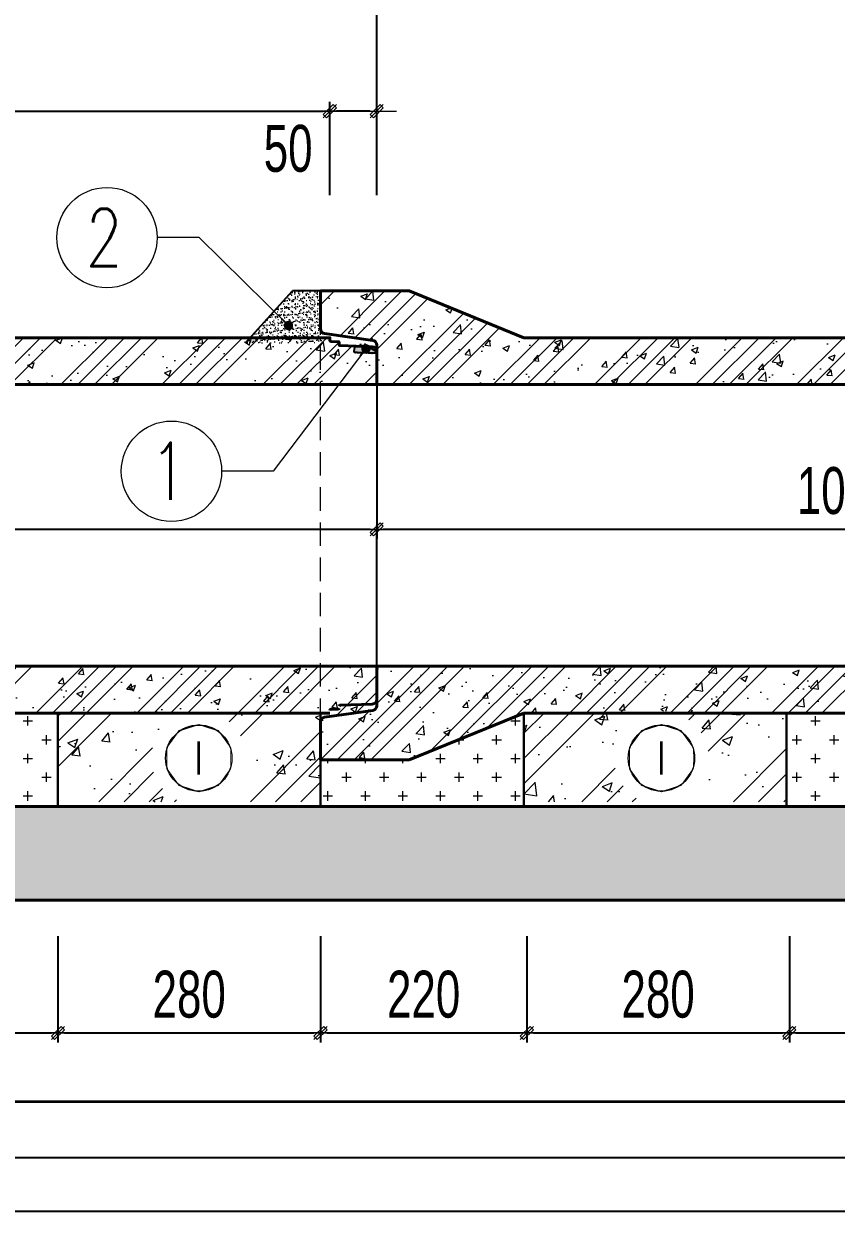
# Model space of a CAD drawing. Header units: inches. Extents: x 144032 to 217447, y 5454 to 57833.
# Drawn here: x 170907 to 171774, y 11905 to 13171 of the extents above; entities that cross this region are included whole.
import ezdxf
from ezdxf.enums import TextEntityAlignment as Align

# ---------------------------------------------------------------- set-up
doc = ezdxf.new("R2010")
doc.units = ezdxf.units.IN
doc.header["$MEASUREMENT"] = 0
doc.linetypes.add('HIDDEN', pattern=[0.375, 0.25, -0.125])
doc.linetypes.add('HIDDENX2', pattern=[0.75, 0.5, -0.25])
for name, color, linetype, lineweight in [('CAT1', 2, 'Continuous', 40), ('dim', 33, 'Continuous', 15), ('JOINT TAM GIAC', 151, 'Continuous', 25), ('KHUAT', 61, 'HIDDENX2', 25), ('LC Dim', 8, 'Continuous', 18), ('LC Hatch', 252, 'Continuous', 9), ('LC ISO', 153, 'Continuous', 13), ('LC MANH DUT', 35, 'HIDDEN', 5), ('LC Net manh', 9, 'Continuous', 5), ('LC Net thay', 7, 'Continuous', 25), ('LC Text1', 3, 'Continuous', 20), ('LC Text2', 7, 'Continuous', 25), ('THEP', 1, 'Continuous', 35), ('THEP VONG NGOAI', 21, 'Continuous', 30)]:
    doc.layers.add(name, color=color, linetype=linetype, lineweight=lineweight)
doc.layers.add('ENTTNTHIETKE1', color=2, linetype='Continuous')
doc.layers.add('KHUNGTEN', color=5, linetype='Continuous')
doc.styles.add('General text 2', font='arial.ttf')
doc.styles.add('HOATBIF', font='hoatbif.shx', dxfattribs={"width": 0.7})
doc.styles.add('LC 3', font='vnsimli.shx', dxfattribs={"width": 0.75})
doc.styles.add('TXTDIM', font='', dxfattribs={"width": 0.7})
doc.styles.get('TXTDIM').set_extended_font_data('.VnArial')
doc.dimstyles.new('1-100(1-25)', dxfattribs={"dimscale": 25, "dimtxt": 2.5, "dimasz": 0.35, "dimexe": 0.5, "dimexo": 0, "dimgap": 0.8, "dimtad": 1, "dimdec": 0, "dimzin": 0, "dimdsep": 46, "dimtxsty": 'HOATBIF', "dimblk1": 'DOT', "dimblk2": 'DOT', "dimsah": 1, "dimcen": -1, "dimdle": 1, "dimclrd": 256, "dimclre": 256, "dimclrt": 4, "dimadec": 3, "dimazin": 2, "dimtfac": 0.333333, "dimtdec": 0, "dimtix": 1, "dimtmove": 2, "dimatfit": 3, "dimldrblk": 'DOT', "dimfxl": 1, "dimtvp": 0.833333, "dimtolj": 1, "dimtzin": 0, "dimarcsym": 0})
doc.dimstyles.new('DIM 20', dxfattribs={"dimscale": 20, "dimtxt": 2, "dimasz": 0.3, "dimexe": 0.5, "dimexo": 0, "dimgap": 0.5, "dimtad": 1, "dimdec": 0, "dimzin": 12, "dimdsep": 46, "dimtxsty": 'TXTDIM', "dimblk": 'SLASH', "dimcen": 1.5, "dimclrd": 144, "dimclre": 144, "dimclrt": 1, "dimadec": 0, "dimazin": 0, "dimtfac": 1, "dimtdec": 0, "dimtix": 1, "dimtmove": 0, "dimatfit": 3, "dimldrblk": 'DOT', "dimfxl": 2, "dimtolj": 1, "dimtzin": 0, "dimlwd": 9, "dimlwe": 9, "dimarcsym": 1})

# ---------------------------------------------------------------- blocks, each defined once
blk = doc.blocks.new('DOT')
at = {"layer": 'LC Dim'}
blk.add_line((-3, 0), (3, 0), dxfattribs=at)
at = {"layer": 'LC Dim', "color": 4}
blk.add_line((-1, -1), (1, 1), dxfattribs=at)
blk.add_lwpolyline([(0.5, 1), (-1, -0.5), (-0.5, -1), (1, 0.5)], close=True, dxfattribs=at)
blk = doc.blocks.new('*D720')
at = {"layer": 'Defpoints', "color": 0, "ltscale": 2, "transparency": 16777216}
for p in [(170283.8, 12762.5), (171283.8, 12762.5), (170283.8, 12632.2)]:
    blk.add_point(p, dxfattribs=at)
at = {"layer": 'LC Dim', "lineweight": -2, "ltscale": 2, "transparency": 16777216}
for p, q in [((170283.8, 12762.5), (170283.8, 12622.2)), ((171283.8, 12762.5), (171283.8, 12622.2)), ((171276.8, 12632.2), (170290.8, 12632.2))]:
    blk.add_line(p, q, dxfattribs=at)
at = {"layer": 'LC Dim', "lineweight": -2, "ltscale": 2, "transparency": 16777216, "xscale": 7, "yscale": 7, "zscale": 7, "rotation": 180}
blk.add_blockref('DOT', (170283.8, 12632.2), dxfattribs=at)
at = {"layer": 'LC Dim', "lineweight": -2, "ltscale": 2, "transparency": 16777216, "xscale": 7, "yscale": 7, "zscale": 7}
blk.add_blockref('DOT', (171283.8, 12632.2), dxfattribs=at)
at = {"layer": 'LC Dim', "color": 4, "ltscale": 2, "transparency": 16777216, "insert": (170783.8, 12673.2), "char_height": 50, "attachment_point": 5, "style": 'HOATBIF'}
blk.add_mtext('\\A1;1000', dxfattribs=at)
blk = doc.blocks.new('_Dot')
at = {"color": 0, "linetype": 'ByBlock', "lineweight": -2}
blk.add_line((-0.5, 0), (-1, 0), dxfattribs=at)
at = {"color": 0, "linetype": 'ByBlock', "const_width": 0.5}
blk.add_lwpolyline([(-0.25, 0, 1), (0.25, 0, 1)], format="xyb", close=True, dxfattribs=at)
blk = doc.blocks.new('*D726')
at = {"layer": 'Defpoints', "color": 0, "ltscale": 2, "transparency": 16777216}
for p in [(171283.8, 12762.5), (172283.8, 12762.5), (171283.8, 12632.2)]:
    blk.add_point(p, dxfattribs=at)
at = {"layer": 'LC Dim', "lineweight": -2, "ltscale": 2, "transparency": 16777216}
for p, q in [((171283.8, 12762.5), (171283.8, 12622.2)), ((172283.8, 12762.5), (172283.8, 12622.2)), ((172276.8, 12632.2), (171290.8, 12632.2))]:
    blk.add_line(p, q, dxfattribs=at)
at = {"layer": 'LC Dim', "lineweight": -2, "ltscale": 2, "transparency": 16777216, "xscale": 7, "yscale": 7, "zscale": 7, "rotation": 180}
blk.add_blockref('DOT', (171283.8, 12632.2), dxfattribs=at)
at = {"layer": 'LC Dim', "lineweight": -2, "ltscale": 2, "transparency": 16777216, "xscale": 7, "yscale": 7, "zscale": 7}
blk.add_blockref('DOT', (172283.8, 12632.2), dxfattribs=at)
at = {"layer": 'LC Dim', "color": 4, "ltscale": 2, "transparency": 16777216, "insert": (171783.8, 12673.2), "char_height": 50, "attachment_point": 5, "style": 'HOATBIF'}
blk.add_mtext('\\A1;1000', dxfattribs=at)
blk = doc.blocks.new('*U26')
at = {"layer": 'Defpoints'}
blk.add_lwpolyline([(0, 2.97), (-1.75, 2.41), (-2.83, 0.92), (-2.83, -0.92), (-1.75, -2.41), (0, -2.98), (1.75, -2.41), (2.83, -0.92), (2.83, 0.92), (1.75, 2.41)], close=True, dxfattribs=at)
at = {"layer": 'LC Text1', "style": 'General text 2', "width": 0.6, "flags": 8}
blk.add_attdef('SYMBOL', text='', height=3, dxfattribs=at).set_placement((0, 0), align=Align.MIDDLE_CENTER)
blk.add_wipeout([(0, 2.97), (-1.75, 2.41), (-2.83, 0.92), (-2.83, -0.92), (-1.75, -2.41), (0, -2.98), (1.75, -2.41), (2.83, -0.92), (2.83, 0.92), (1.75, 2.41)]).dxf.layer = 'LC Net manh'
at = {"layer": 'LC ISO'}
blk.add_circle((0, 0), 2.98, dxfattribs=at)
blk = doc.blocks.new('*D773')
at = {"layer": 'Defpoints', "color": 0, "ltscale": 2, "transparency": 16777216}
for p in [(171233.8, 13077.9), (170440.8, 12988.3), (171233.8, 12988.3)]:
    blk.add_point(p, dxfattribs=at)
at = {"layer": 'LC Dim', "lineweight": -2, "ltscale": 2, "transparency": 16777216}
for p, q in [((170440.8, 12988.3), (170440.8, 13087.9)), ((171233.8, 12988.3), (171233.8, 13087.9)), ((170447.8, 13077.9), (171226.8, 13077.9))]:
    blk.add_line(p, q, dxfattribs=at)
at = {"layer": 'LC Dim', "lineweight": -2, "ltscale": 2, "transparency": 16777216, "xscale": 7, "yscale": 7, "zscale": 7, "rotation": 180}
blk.add_blockref('DOT', (170440.8, 13077.9), dxfattribs=at)
at = {"layer": 'LC Dim', "lineweight": -2, "ltscale": 2, "transparency": 16777216, "xscale": 7, "yscale": 7, "zscale": 7}
blk.add_blockref('DOT', (171233.8, 13077.9), dxfattribs=at)
at = {"layer": 'LC Dim', "color": 4, "ltscale": 2, "transparency": 16777216, "insert": (170837.3, 13118.9), "char_height": 50, "attachment_point": 5, "style": 'HOATBIF'}
blk.add_mtext('\\A1;793', dxfattribs=at)
blk = doc.blocks.new('*D774')
at = {"layer": 'Defpoints', "color": 0, "ltscale": 2, "transparency": 16777216}
for p in [(171283.8, 13235.3), (170223.8, 12988.3), (171283.8, 12988.3)]:
    blk.add_point(p, dxfattribs=at)
at = {"layer": 'LC Dim', "lineweight": -2, "ltscale": 2, "transparency": 16777216}
for p, q in [((170223.8, 12988.3), (170223.8, 13245.3)), ((171283.8, 12988.3), (171283.8, 13245.3)), ((170230.8, 13235.3), (171276.8, 13235.3))]:
    blk.add_line(p, q, dxfattribs=at)
at = {"layer": 'LC Dim', "lineweight": -2, "ltscale": 2, "transparency": 16777216, "xscale": 7, "yscale": 7, "zscale": 7, "rotation": 180}
blk.add_blockref('DOT', (170223.8, 13235.3), dxfattribs=at)
at = {"layer": 'LC Dim', "lineweight": -2, "ltscale": 2, "transparency": 16777216, "xscale": 7, "yscale": 7, "zscale": 7}
blk.add_blockref('DOT', (171283.8, 13235.3), dxfattribs=at)
at = {"layer": 'LC Dim', "color": 4, "ltscale": 2, "transparency": 16777216, "insert": (170753.8, 13276.3), "char_height": 50, "attachment_point": 5, "style": 'HOATBIF'}
blk.add_mtext('\\A1;1060', dxfattribs=at)
blk = doc.blocks.new('*D777')
at = {"layer": 'Defpoints', "color": 0, "ltscale": 2, "transparency": 16777216}
for p in [(171233.8, 13077.9), (171233.8, 12988.3), (171283.8, 12988.3)]:
    blk.add_point(p, dxfattribs=at)
at = {"layer": 'LC Dim', "lineweight": -2, "ltscale": 2, "transparency": 16777216}
for p, q in [((171233.8, 12988.3), (171233.8, 13087.9)), ((171283.8, 12988.3), (171283.8, 13087.9)), ((171276.8, 13077.9), (171240.8, 13077.9))]:
    blk.add_line(p, q, dxfattribs=at)
at = {"layer": 'LC Dim', "lineweight": -2, "ltscale": 2, "transparency": 16777216, "xscale": 7, "yscale": 7, "zscale": 7, "rotation": 180}
blk.add_blockref('DOT', (171233.8, 13077.9), dxfattribs=at)
at = {"layer": 'LC Dim', "lineweight": -2, "ltscale": 2, "transparency": 16777216, "xscale": 7, "yscale": 7, "zscale": 7}
blk.add_blockref('DOT', (171283.8, 13077.9), dxfattribs=at)
at = {"layer": 'LC Dim', "color": 4, "ltscale": 2, "transparency": 16777216, "insert": (171189.3, 13037.9), "char_height": 50, "attachment_point": 5, "style": 'HOATBIF'}
blk.add_mtext('\\A1;50', dxfattribs=at)
blk = doc.blocks.new('*D780')
at = {"layer": 'Defpoints', "color": 0, "ltscale": 2, "transparency": 16777216}
for p in [(170723.8, 12198.5), (170943.8, 12198.5), (170943.8, 12095.5)]:
    blk.add_point(p, dxfattribs=at)
at = {"layer": 'LC Dim', "lineweight": -2, "ltscale": 2, "transparency": 16777216}
for p, q in [((170723.8, 12198.5), (170723.8, 12085.5)), ((170943.8, 12198.5), (170943.8, 12085.5)), ((170730.8, 12095.5), (170936.8, 12095.5))]:
    blk.add_line(p, q, dxfattribs=at)
at = {"layer": 'LC Dim', "lineweight": -2, "ltscale": 2, "transparency": 16777216, "xscale": 7, "yscale": 7, "zscale": 7, "rotation": 180}
blk.add_blockref('DOT', (170723.8, 12095.5), dxfattribs=at)
at = {"layer": 'LC Dim', "lineweight": -2, "ltscale": 2, "transparency": 16777216, "xscale": 7, "yscale": 7, "zscale": 7}
blk.add_blockref('DOT', (170943.8, 12095.5), dxfattribs=at)
at = {"layer": 'LC Dim', "color": 4, "ltscale": 2, "transparency": 16777216, "insert": (170833.8, 12136.5), "char_height": 50, "attachment_point": 5, "style": 'HOATBIF'}
blk.add_mtext('\\A1;220', dxfattribs=at)
blk = doc.blocks.new('*D781')
at = {"layer": 'Defpoints', "color": 0, "ltscale": 2, "transparency": 16777216}
for p in [(170943.8, 12198.5), (171223.8, 12198.5), (171223.8, 12095.5)]:
    blk.add_point(p, dxfattribs=at)
at = {"layer": 'LC Dim', "lineweight": -2, "ltscale": 2, "transparency": 16777216}
for p, q in [((170943.8, 12198.5), (170943.8, 12085.5)), ((171223.8, 12198.5), (171223.8, 12085.5)), ((170950.8, 12095.5), (171216.8, 12095.5))]:
    blk.add_line(p, q, dxfattribs=at)
at = {"layer": 'LC Dim', "lineweight": -2, "ltscale": 2, "transparency": 16777216, "xscale": 7, "yscale": 7, "zscale": 7, "rotation": 180}
blk.add_blockref('DOT', (170943.8, 12095.5), dxfattribs=at)
at = {"layer": 'LC Dim', "lineweight": -2, "ltscale": 2, "transparency": 16777216, "xscale": 7, "yscale": 7, "zscale": 7}
blk.add_blockref('DOT', (171223.8, 12095.5), dxfattribs=at)
at = {"layer": 'LC Dim', "color": 4, "ltscale": 2, "transparency": 16777216, "insert": (171083.8, 12136.5), "char_height": 50, "attachment_point": 5, "style": 'HOATBIF'}
blk.add_mtext('\\A1;280', dxfattribs=at)
blk = doc.blocks.new('*D782')
at = {"layer": 'Defpoints', "color": 0, "ltscale": 2, "transparency": 16777216}
for p in [(171223.8, 12198.5), (171443.8, 12198.5), (171443.8, 12095.5)]:
    blk.add_point(p, dxfattribs=at)
at = {"layer": 'LC Dim', "lineweight": -2, "ltscale": 2, "transparency": 16777216}
for p, q in [((171223.8, 12198.5), (171223.8, 12085.5)), ((171443.8, 12198.5), (171443.8, 12085.5)), ((171230.8, 12095.5), (171436.8, 12095.5))]:
    blk.add_line(p, q, dxfattribs=at)
at = {"layer": 'LC Dim', "lineweight": -2, "ltscale": 2, "transparency": 16777216, "xscale": 7, "yscale": 7, "zscale": 7, "rotation": 180}
blk.add_blockref('DOT', (171223.8, 12095.5), dxfattribs=at)
at = {"layer": 'LC Dim', "lineweight": -2, "ltscale": 2, "transparency": 16777216, "xscale": 7, "yscale": 7, "zscale": 7}
blk.add_blockref('DOT', (171443.8, 12095.5), dxfattribs=at)
at = {"layer": 'LC Dim', "color": 4, "ltscale": 2, "transparency": 16777216, "insert": (171333.8, 12136.5), "char_height": 50, "attachment_point": 5, "style": 'HOATBIF'}
blk.add_mtext('\\A1;220', dxfattribs=at)
blk = doc.blocks.new('*D783')
at = {"layer": 'Defpoints', "color": 0, "ltscale": 2, "transparency": 16777216}
for p in [(171443.8, 12198.5), (171723.8, 12198.5), (171723.8, 12095.5)]:
    blk.add_point(p, dxfattribs=at)
at = {"layer": 'LC Dim', "lineweight": -2, "ltscale": 2, "transparency": 16777216}
for p, q in [((171443.8, 12198.5), (171443.8, 12085.5)), ((171723.8, 12198.5), (171723.8, 12085.5)), ((171450.8, 12095.5), (171716.8, 12095.5))]:
    blk.add_line(p, q, dxfattribs=at)
at = {"layer": 'LC Dim', "lineweight": -2, "ltscale": 2, "transparency": 16777216, "xscale": 7, "yscale": 7, "zscale": 7, "rotation": 180}
blk.add_blockref('DOT', (171443.8, 12095.5), dxfattribs=at)
at = {"layer": 'LC Dim', "lineweight": -2, "ltscale": 2, "transparency": 16777216, "xscale": 7, "yscale": 7, "zscale": 7}
blk.add_blockref('DOT', (171723.8, 12095.5), dxfattribs=at)
at = {"layer": 'LC Dim', "color": 4, "ltscale": 2, "transparency": 16777216, "insert": (171583.8, 12136.5), "char_height": 50, "attachment_point": 5, "style": 'HOATBIF'}
blk.add_mtext('\\A1;280', dxfattribs=at)
blk = doc.blocks.new('*D784')
at = {"layer": 'Defpoints', "color": 0, "ltscale": 2, "transparency": 16777216}
for p in [(171723.8, 12198.5), (171943.8, 12198.5), (171943.8, 12095.5)]:
    blk.add_point(p, dxfattribs=at)
at = {"layer": 'LC Dim', "lineweight": -2, "ltscale": 2, "transparency": 16777216}
for p, q in [((171723.8, 12198.5), (171723.8, 12085.5)), ((171943.8, 12198.5), (171943.8, 12085.5)), ((171730.8, 12095.5), (171936.8, 12095.5))]:
    blk.add_line(p, q, dxfattribs=at)
at = {"layer": 'LC Dim', "lineweight": -2, "ltscale": 2, "transparency": 16777216, "xscale": 7, "yscale": 7, "zscale": 7, "rotation": 180}
blk.add_blockref('DOT', (171723.8, 12095.5), dxfattribs=at)
at = {"layer": 'LC Dim', "lineweight": -2, "ltscale": 2, "transparency": 16777216, "xscale": 7, "yscale": 7, "zscale": 7}
blk.add_blockref('DOT', (171943.8, 12095.5), dxfattribs=at)
at = {"layer": 'LC Dim', "color": 4, "ltscale": 2, "transparency": 16777216, "insert": (171833.8, 12136.5), "char_height": 50, "attachment_point": 5, "style": 'HOATBIF'}
blk.add_mtext('\\A1;220', dxfattribs=at)
blk = doc.blocks.new('SLASH')
at = {"layer": 'dim', "color": 16, "linetype": 'Continuous'}
for p, q in [((-1.2, 0), (1.2, 0)), ((-0.6, -0.6), (0.6, 0.6))]:
    blk.add_line(p, q, dxfattribs=at)
blk = doc.blocks.new('khung vpn')
at = {"layer": 'Defpoints'}
blk.add_line((52498.7582, -4235.2757), (52556.4596, -4235.2757), dxfattribs=at)
at = {"layer": 'KHUNGTEN'}
blk.add_lwpolyline([(52556.243, -4234.885), (52502.0479, -4234.885), (52502.0479, -4195.6621), (52556.243, -4195.6621)], close=True, dxfattribs=at)
at = {"layer": 'THEP'}
blk.add_lwpolyline([(52555.8322, -4234.4741), (52502.4588, -4234.4741), (52502.4588, -4196.073), (52555.8322, -4196.073)], close=True, dxfattribs=at)

msp = doc.modelspace()

# ---------------------------------------------------------------- hatches: boundary and pattern name
at = {"layer": 'JOINT TAM GIAC'}
h = msp.add_hatch(color=256, dxfattribs=at)
h.paths.add_polyline_path([(171282.8, 12820.2, 0.524425), (171283.2, 12821.7), (171270.6, 12829.7), (171266.4, 12829.9), (171266.3, 12829.4, -0.329988), (171265, 12827.6), (171264.3, 12827.4), (171260.3, 12826.4), (171264.3, 12820.8)])
h.paths.add_polyline_path([(171260.3, 12826.4), (171259.9, 12826.3), (171259.5, 12821.7, 0.429124), (171260.1, 12820.9), (171264.3, 12820.8)])
at = {"layer": 'LC Hatch', "ltscale": 200}
h = msp.add_hatch(dxfattribs=at)
h.set_pattern_fill('BT-DA1X2', color=256, scale=0.4, pattern_type=2)
h.set_pattern_definition([(50, (166335.13, 42119.985), (72.87387, -6.37563), [7.62, -83.82]), (355, (166335.13, 42119.985), (-14.09713, 76.42266), [6.096, -67.056]), (100.451, (166341.205, 42119.45), (58.777, 70.04668), [6.476, -71.236]), (50, (166415.13, 42199.985), (72.87387, -6.37563), [7.62, -83.82]), (355, (166415.13, 42199.985), (-14.09713, 76.42266), [6.096, -67.056]), (100.451, (166421.205, 42199.45), (58.777, 70.04668), [6.476, -71.236]), (46.1842, (166335.13, 42140.305), (108.43162, -16.81693), [11.43, -125.73]), (96.6356, (166344.17, 42138.9), (94.9617, 98.97022), [9.714, -106.854]), (351.184, (166335.13, 42140.3), (94.96184, 98.97005), [9.144, -100.584]), (46.1842, (166415.13, 42220.305), (108.43162, -16.81693), [11.43, -125.73]), (96.6356, (166424.17, 42218.9), (94.9617, 98.97022), [9.714, -106.854]), (351.184, (166415.13, 42220.3), (94.96184, 98.97005), [9.144, -100.584]), (21, (166345.29, 42135.225), (60.64595, -40.90621), [7.62, -83.82]), (326, (166345.29, 42135.225), (24.72081, 73.67519), [6.096, -67.056]), (71.4514, (166350.346, 42131.816), (85.3666, 32.76914), [6.476, -71.236]), (21, (166425.29, 42215.225), (60.64595, -40.90621), [7.62, -83.82]), (326, (166425.29, 42215.225), (24.72081, 73.67519), [6.096, -67.056]), (71.4514, (166430.346, 42211.816), (85.3666, 32.76914), [6.476, -71.236]), (37.5, (166335.132, 42119.985), (1.235441, 33.822016), [0, -66.2432, 0, -68.072, 0, -67.31]), (7.5, (166335.132, 42119.985), (26.727865, 40.07223), [0, -38.8112, 0, -64.7192, 0, -25.654]), (327.5, (166312.475, 42119.985), (54.236238, -2.291498), [0, -25.4, 0, -79.248, 0, -105.156]), (317.5, (166302.315, 42119.985), (59.25167, 10.1706), [0, -33.02, 0, -52.6288, 0, -74.676]), (45, (166335.13, 42119.985), (-53.88154, 53.88154), []), (45, (166353.09, 42119.985), (-53.88154, 53.88154), []), (45, (166371.05, 42119.985), (-53.88154, 53.88154), []), (45, (166389.01, 42119.985), (-53.88154, 53.88154), [])])
h.paths.add_polyline_path([(171223.8, 12836.4), (170440.8, 12836.4), (170318.5, 12886.4), (170223.8, 12886.4), (170223.8, 12845.8, 0.373885), (170228.2, 12840.8), (170279.5, 12833.6, -0.373885), (170283.8, 12828.6), (170283.8, 12786.4), (171223.8, 12786.4)])
h.paths.add_polyline_path([(171223.8, 12486.4), (170283.8, 12486.4), (170283.8, 12444.2, -0.373885), (170279.5, 12439.2), (170228.2, 12432, 0.373885), (170223.8, 12427.1), (170223.8, 12386.4), (170318.5, 12386.4), (170440.8, 12436.4), (170572.1, 12436.4, -0.154572), (170602.6, 12436.4), (170720.8, 12436.4), (171078.8, 12436.4, -0.154572), (171109.2, 12436.4), (171223.8, 12436.4)])
h.paths.add_polyline_path([(171283.8, 12486.4), (171223.8, 12486.4), (171223.8, 12427.1, -0.373885), (171228.2, 12432), (171279.5, 12439.2, 0.373885), (171283.8, 12444.2)])
h.paths.add_polyline_path([(171283.8, 12821.8, 0.404023), (171279, 12826.8), (171243.8, 12828.1), (171243.8, 12831.1, 0.404026), (171242.9, 12832.1), (171235.3, 12832.4, -0.404026), (171233.8, 12833.9), (171233.8, 12836.4), (171223.8, 12836.4), (171223.8, 12786.4), (171283.8, 12786.4)])
h = msp.add_hatch(dxfattribs=at)
h.set_pattern_fill('AR-SAND', color=256, scale=3)
h.set_pattern_definition([(37.5, (156398.948, 42006.6773), (-0.1889801, 5.7804713), [0, -4.56, 0, -5.1, 0, -4.875]), (7.5, (156398.948, 42006.677), (5.3093301, 8.4664382), [0, -2.46, 0, -4.11, 0, -1.575]), (327.5, (156395.258, 42006.6773), (9.3424256, 0.01697716), [0, -1.5, 0, -5.4, 0, -7.05]), (317.5, (156395.258, 42006.677), (9.0183798, 2.6330267), [0, -0.75, 0, -3.54, 0, -4.05])])
h.paths.add_polyline_path([(171223.8, 12886.4), (171193.8, 12886.4), (171143.8, 12830.9), (171220.8, 12830.9), (171220.8, 12830.5, 0.404875), (171222.8, 12828.5), (171223.8, 12828.4), (171223.8, 12845.2)])
h = msp.add_hatch(dxfattribs=at)
h.set_pattern_fill('BT-DA1X2', color=256, scale=0.4, pattern_type=2)
h.set_pattern_definition([(50, (167335.13, 42119.985), (72.87387, -6.37563), [7.62, -83.82]), (355, (167335.13, 42119.985), (-14.09713, 76.42266), [6.096, -67.056]), (100.451, (167341.205, 42119.45), (58.777, 70.04668), [6.476, -71.236]), (50, (167415.13, 42199.985), (72.87387, -6.37563), [7.62, -83.82]), (355, (167415.13, 42199.985), (-14.09713, 76.42266), [6.096, -67.056]), (100.451, (167421.205, 42199.45), (58.777, 70.04668), [6.476, -71.236]), (46.1842, (167335.13, 42140.305), (108.43162, -16.81693), [11.43, -125.73]), (96.6356, (167344.17, 42138.9), (94.9617, 98.97022), [9.714, -106.854]), (351.184, (167335.13, 42140.3), (94.96184, 98.97005), [9.144, -100.584]), (46.1842, (167415.13, 42220.305), (108.43162, -16.81693), [11.43, -125.73]), (96.6356, (167424.17, 42218.9), (94.9617, 98.97022), [9.714, -106.854]), (351.184, (167415.13, 42220.3), (94.96184, 98.97005), [9.144, -100.584]), (21, (167345.29, 42135.225), (60.64595, -40.90621), [7.62, -83.82]), (326, (167345.29, 42135.225), (24.72081, 73.67519), [6.096, -67.056]), (71.4514, (167350.346, 42131.816), (85.3666, 32.76914), [6.476, -71.236]), (21, (167425.29, 42215.225), (60.64595, -40.90621), [7.62, -83.82]), (326, (167425.29, 42215.225), (24.72081, 73.67519), [6.096, -67.056]), (71.4514, (167430.346, 42211.816), (85.3666, 32.76914), [6.476, -71.236]), (37.5, (167335.132, 42119.985), (1.235441, 33.822016), [0, -66.2432, 0, -68.072, 0, -67.31]), (7.5, (167335.132, 42119.985), (26.727865, 40.07223), [0, -38.8112, 0, -64.7192, 0, -25.654]), (327.5, (167312.475, 42119.985), (54.236238, -2.291498), [0, -25.4, 0, -79.248, 0, -105.156]), (317.5, (167302.315, 42119.985), (59.25167, 10.1706), [0, -33.02, 0, -52.6288, 0, -74.676]), (45, (167335.13, 42119.985), (-53.88154, 53.88154), []), (45, (167353.09, 42119.985), (-53.88154, 53.88154), []), (45, (167371.05, 42119.985), (-53.88154, 53.88154), []), (45, (167389.01, 42119.985), (-53.88154, 53.88154), [])])
h.paths.add_polyline_path([(172223.8, 12836.4), (171440.8, 12836.4), (171318.5, 12886.4), (171223.8, 12886.4), (171223.8, 12845.8, 0.373885), (171228.2, 12840.8), (171279.5, 12833.6, -0.373885), (171283.8, 12828.6), (171283.8, 12786.4), (172223.8, 12786.4)])
h.paths.add_polyline_path([(172223.8, 12486.4), (171283.8, 12486.4), (171283.8, 12444.2, -0.373885), (171279.5, 12439.2), (171228.2, 12432, 0.373885), (171223.8, 12427.1), (171223.8, 12386.4), (171318.5, 12386.4), (171440.8, 12436.4), (171572.1, 12436.4, -0.154572), (171602.6, 12436.4), (171720.8, 12436.4), (172078.8, 12436.4, -0.154572), (172109.2, 12436.4), (172223.8, 12436.4)])
h.paths.add_polyline_path([(172283.8, 12486.4), (172223.8, 12486.4), (172223.8, 12427.1, -0.373885), (172228.2, 12432), (172279.5, 12439.2, 0.373885), (172283.8, 12444.2)])
h.paths.add_polyline_path([(172283.8, 12821.8, 0.404023), (172279, 12826.8), (172243.8, 12828.1), (172243.8, 12831.1, 0.404026), (172242.9, 12832.1), (172235.3, 12832.4, -0.404026), (172233.8, 12833.9), (172233.8, 12836.4), (172223.8, 12836.4), (172223.8, 12786.4), (172283.8, 12786.4)])
h = msp.add_hatch(dxfattribs=at)
h.set_pattern_fill('CROSS', color=256, scale=80)
h.set_pattern_definition([(0, (166326.63, 42488.014), (20, 20), [10, -30]), (90, (166331.63, 42483.014), (-20, 20), [10, -30])])
h.paths.add_polyline_path([(170943.8, 12436.4), (170720.8, 12436.4), (170720.8, 12336.9), (170943.8, 12336.9)])
h.paths.add_polyline_path([(171440.8, 12436.4), (171318.5, 12386.4), (171223.8, 12386.4), (171223.8, 12336.9), (171440.8, 12336.9)])
h.paths.add_polyline_path([(171943.8, 12436.4), (171720.8, 12436.4), (171720.8, 12336.9), (171827, 12336.9, -0.142877), (171855.2, 12336.9), (171943.8, 12336.9)])
h = msp.add_hatch(dxfattribs=at)
h.set_pattern_fill('BT-DA1X2', color=256, scale=0.6, pattern_type=2)
h.set_pattern_definition([(50, (166335.13, 42119.985), (109.3108, -9.56345), [11.43, -125.73]), (355, (166335.13, 42119.98), (-21.1457, 114.634), [9.144, -100.584]), (100.451, (166344.24, 42119.19), (88.1655, 105.07), [9.714, -106.854]), (50, (166455.13, 42239.985), (109.3108, -9.56345), [11.43, -125.73]), (355, (166455.13, 42239.98), (-21.1457, 114.634), [9.144, -100.584]), (100.451, (166464.24, 42239.19), (88.1655, 105.07), [9.714, -106.854]), (46.1842, (166335.13, 42150.46), (162.6474, -25.2254), [17.145, -188.595]), (96.6356, (166348.69, 42148.36), (142.4425, 148.4553), [14.571, -160.281]), (351.184, (166335.13, 42150.46), (142.4428, 148.4551), [13.716, -150.876]), (46.1842, (166455.13, 42270.46), (162.6474, -25.2254), [17.145, -188.595]), (96.6356, (166468.69, 42268.36), (142.4425, 148.4553), [14.571, -160.281]), (351.184, (166455.13, 42270.46), (142.4428, 148.4551), [13.716, -150.876]), (21, (166350.37, 42142.845), (90.96893, -61.3593), [11.43, -125.73]), (326, (166350.37, 42142.84), (37.0812, 110.5128), [9.144, -100.584]), (71.4514, (166357.95, 42137.73), (128.0499, 49.1537), [9.714, -106.854]), (21, (166470.37, 42262.845), (90.96893, -61.3593), [11.43, -125.73]), (326, (166470.37, 42262.84), (37.0812, 110.5128), [9.144, -100.584]), (71.4514, (166477.95, 42257.73), (128.0499, 49.1537), [9.714, -106.854]), (37.5, (166335.13, 42119.985), (1.85316, 50.733023), [0, -99.3648, 0, -102.108, 0, -100.965]), (7.5, (166335.13, 42119.985), (40.0918, 60.10834), [0, -58.2168, 0, -97.0788, 0, -38.481]), (327.5, (166301.147, 42119.985), (81.354357, -3.437246), [0, -38.1, 0, -118.872, 0, -157.734]), (317.5, (166285.91, 42119.985), (88.87751, 15.2559), [0, -49.53, 0, -78.9432, 0, -112.014]), (45, (166335.13, 42119.98), (-80.8223, 80.8223), []), (45, (166362.07, 42119.98), (-80.8223, 80.8223), []), (45, (166389.01, 42119.98), (-80.8223, 80.8223), []), (45, (166415.95, 42119.98), (-80.8223, 80.8223), [])])
h.paths.add_polyline_path([(171078.8, 12436.4), (170943.8, 12436.4), (170943.8, 12341.9), (171074.5, 12341.9, -0.302083), (171043.6, 12388.4, -0.326978)])
h.paths.add_polyline_path([(171223.8, 12436.4), (171109.2, 12436.4, -0.326978), (171144.4, 12388.4, -0.302083), (171113.5, 12341.9), (171223.8, 12341.9)])
h = msp.add_hatch(dxfattribs=at)
h.set_pattern_fill('BT-DA1X2', color=256, scale=0.6, pattern_type=2)
h.set_pattern_definition([(50, (167335.13, 42119.985), (109.3108, -9.56345), [11.43, -125.73]), (355, (167335.13, 42119.98), (-21.1457, 114.634), [9.144, -100.584]), (100.451, (167344.24, 42119.19), (88.1655, 105.07), [9.714, -106.854]), (50, (167455.13, 42239.985), (109.3108, -9.56345), [11.43, -125.73]), (355, (167455.13, 42239.98), (-21.1457, 114.634), [9.144, -100.584]), (100.451, (167464.24, 42239.19), (88.1655, 105.07), [9.714, -106.854]), (46.1842, (167335.13, 42150.46), (162.6474, -25.2254), [17.145, -188.595]), (96.6356, (167348.69, 42148.36), (142.4425, 148.4553), [14.571, -160.281]), (351.184, (167335.13, 42150.46), (142.4428, 148.4551), [13.716, -150.876]), (46.1842, (167455.13, 42270.46), (162.6474, -25.2254), [17.145, -188.595]), (96.6356, (167468.69, 42268.36), (142.4425, 148.4553), [14.571, -160.281]), (351.184, (167455.13, 42270.46), (142.4428, 148.4551), [13.716, -150.876]), (21, (167350.37, 42142.845), (90.96893, -61.3593), [11.43, -125.73]), (326, (167350.37, 42142.84), (37.0812, 110.5128), [9.144, -100.584]), (71.4514, (167357.95, 42137.73), (128.0499, 49.1537), [9.714, -106.854]), (21, (167470.37, 42262.845), (90.96893, -61.3593), [11.43, -125.73]), (326, (167470.37, 42262.84), (37.0812, 110.5128), [9.144, -100.584]), (71.4514, (167477.95, 42257.73), (128.0499, 49.1537), [9.714, -106.854]), (37.5, (167335.13, 42119.985), (1.85316, 50.733023), [0, -99.3648, 0, -102.108, 0, -100.965]), (7.5, (167335.13, 42119.985), (40.0918, 60.10834), [0, -58.2168, 0, -97.0788, 0, -38.481]), (327.5, (167301.147, 42119.985), (81.354357, -3.437246), [0, -38.1, 0, -118.872, 0, -157.734]), (317.5, (167285.91, 42119.985), (88.87751, 15.2559), [0, -49.53, 0, -78.9432, 0, -112.014]), (45, (167335.13, 42119.98), (-80.8223, 80.8223), []), (45, (167362.07, 42119.98), (-80.8223, 80.8223), []), (45, (167389.01, 42119.98), (-80.8223, 80.8223), []), (45, (167415.95, 42119.98), (-80.8223, 80.8223), [])])
h.paths.add_polyline_path([(171720.8, 12436.4), (171602.6, 12436.4, -0.326978), (171637.7, 12388.4, -0.302083), (171606.8, 12341.9), (171720.8, 12341.9)])
h.paths.add_polyline_path([(171537, 12388.4, -0.326978), (171572.1, 12436.4), (171440.8, 12436.4), (171440.8, 12341.9), (171567.9, 12341.9, -0.302083)])
at = {"layer": 'LC Hatch'}
h = msp.add_hatch(dxfattribs=at)
h.set_pattern_fill('GRAVEL', color=256, scale=70, style=0)
h.set_pattern_definition([(228.0128, (253572.412, 41072.1354), (-559.99987625, -630.0000939), [9.41752, -932.33616]), (184.9697, (253566.112, 41065.1354), (840.00007361, 69.99939149), [16.16076, -1599.91475]), (132.5104, (253550.012, 41063.7354), (699.99935028, -770.00060717), [11.39516, -1128.12224]), (267.2737, (253522.712, 41046.2354), (69.99972124, 1400.00002065), [14.71666, -1456.94906]), (292.8337, (253522.012, 41031.5354), (-350.00069338, 839.99974882), [14.43085, -1428.65611]), (357.2737, (253527.612, 41018.2354), (-1400.00002065, 69.99972124), [14.71666, -1456.94906]), (37.6942, (253542.3119, 41017.5354), (-910.00051419, -699.99932836), [19.46203, -1926.73943]), (72.2553, (253557.712, 41029.4354), (490.00075339, 1539.99973619), [18.37416, -1819.04247]), (121.4296, (253563.312, 41046.9354), (-560.00057639, 909.99965255), [14.7665, -1461.88511]), (175.2364, (253555.612, 41059.5354), (770.00006624, -69.9994073), [16.85824, -826.05341]), (222.3974, (253538.8119, 41060.9354), (-840.000514575, -769.99944574), [21.80136, -2158.33625]), (138.8141, (253592.012, 41045.5354), (-490.0002063, 419.99981193), [7.44107, -736.66908]), (171.4692, (253586.412, 41050.4354), (909.99987994, -140.0005537), [14.15659, -1401.50577]), (225, (253572.41, 41052.535), (-8e-15, -70.000022), [9.89947, -89.09544]), (203.1986, (253567.512, 41060.935), (349.9999811, 140.0000928), [5.33106, -527.77305]), (291.8014, (253562.612, 41058.835), (-69.9999937, 210.0000191), [7.53921, -369.42234]), (30.9638, (253565.412, 41051.835), (209.9998616, 140.0001738), [12.24503, -395.92161]), (161.5651, (253575.912, 41058.135), (140.0000304, -69.999888), [8.85437, -212.50509]), (16.3895, (253522.012, 41058.8354), (700.00015389, 209.99948969), [12.404, -1227.99915]), (70.3462, (253533.912, 41062.3354), (-279.99966732, -770.0001495), [10.40627, -1030.21856]), (293.1986, (253575.912, 41072.135), (-140.0000928, 349.9999811), [10.66205, -522.44206]), (343.6105, (253580.112, 41062.3354), (-700.00015389, 209.99948969), [12.404, -1227.99915]), (339.444, (253522.012, 41015.435), (-350.0001291, 139.99971975), [11.9616, -586.11868]), (294.7751, (253533.212, 41011.2354), (-349.99945325, 770.00023953), [10.02246, -992.22501]), (66.8014, (253576.612, 41002.135), (140.0000928, 349.9999811), [10.66205, -522.44206]), (17.354, (253580.812, 41011.9354), (-910.00014134, -279.99961516), [11.73417, -1161.67968]), (69.444, (253542.312, 41002.135), (-139.99971975, -350.0001291), [5.9808, -592.09948]), (101.3099, (253572.412, 41002.135), (-69.9998343, 280.0000527), [3.5693, -353.36203]), (165.9638, (253571.712, 41005.635), (210.0000382, -69.999864), [14.43085, -274.1865]), (186.009, (253557.712, 41009.1354), (699.99998256, 69.99995222), [13.3735, -1323.97461]), (303.6901, (253565.412, 41045.535), (-70.0000934, 139.999969), [10.09554, -242.29303]), (353.1572, (253571.012, 41037.1354), (1189.99995558, -140.000559855), [17.62558, -1744.92941]), (60.9454, (253588.512, 41035.0354), (-280.0000019, -490.0000269), [7.20692, -713.48718]), (90, (253592.01, 41041.335), (-70, 70), [4.2, -65.8]), (120.2564, (253556.312, 41011.2354), (279.99964208, -490.0001719), [9.72468, -962.7464]), (48.0128, (253551.412, 41019.6354), (559.99987625, 630.0000939), [18.83504, -922.91864]), (0, (253564.01, 41033.635), (70, 70), [18.2, -51.8]), (325.3048, (253582.212, 41033.6354), (-699.99959813, 490.00060267), [11.06798, -1095.72918]), (254.0546, (253591.312, 41027.335), (-69.9999923, -280.0000089), [10.19214, -499.41556]), (207.646, (253588.512, 41017.5354), (-1329.9997065, -700.00053992), [16.59455, -1642.86318]), (175.4261, (253573.812, 41009.8354), (-910.00003908, 69.99963608), [17.55593, -1738.03518])])
h.paths.add_polyline_path([(172314.1, 12236.9), (172314.1, 12272), (172289.6, 12272), (172324.1, 12293.5), (172311.1, 12293.5), (172311.1, 12336.9), (171195, 12336.9), (171195, 12236.9)])
h.paths.add_polyline_path([(170160.6, 12272), (170160.6, 12236.9), (171195, 12236.9), (171195, 12336.9), (170157.6, 12336.9), (170157.6, 12293.5), (170170.6, 12293.5), (170136.1, 12272)])

# ---------------------------------------------------------------- linework, layer by layer
at = {"layer": 'CAT1'}
for p, q in [((170283.8, 12486.4), (171283.8, 12486.4)), ((171283.8, 12486.4), (171283.8, 12451)), ((171283.8, 12486.4), (172283.8, 12486.4)), ((171283.8, 12444.2), (171283.8, 12486.4)), ((171242.9, 12440.7), (171235.3, 12440.5)), ((171279, 12446), (171244.8, 12444.8)), ((171233.8, 12436.4), (170440.8, 12436.4)), ((171228.2, 12432), (171279.5, 12439.2)), ((171440.8, 12436.4), (171318.5, 12386.4)), ((172233.8, 12436.4), (171440.8, 12436.4)), ((171223.8, 12386.4), (171223.8, 12427.1)), ((171318.5, 12386.4), (171223.8, 12386.4)), ((170157.6, 12336.9), (172311.1, 12336.9)), ((170160.6, 12236.9), (172314.1, 12236.9))]:
    msp.add_line(p, q, dxfattribs=at)
for points in [[(170223.8, 12886.4), (170223.8, 12845.8, 0.373885), (170228.2, 12840.8), (170279.5, 12833.6, -0.373885), (170283.8, 12828.6), (170283.8, 12786.4), (171283.8, 12786.4), (171283.8, 12821.8, 0.404026), (171279, 12826.8), (171244.8, 12828, -0.404026), (171243.8, 12829), (171243.8, 12831.1, 0.404026), (171242.9, 12832.1), (171235.3, 12832.4, -0.404026), (171233.8, 12833.9), (171233.8, 12836.4), (170440.8, 12836.4), (170318.5, 12886.4), (170223.8, 12886.4)], [(171223.8, 12886.4), (171223.8, 12845.8, 0.373885), (171228.2, 12840.8), (171279.5, 12833.6, -0.373885), (171283.8, 12828.6), (171283.8, 12786.4), (172283.8, 12786.4), (172283.8, 12821.8, 0.404026), (172279, 12826.8), (172244.8, 12828, -0.404026), (172243.8, 12829), (172243.8, 12831.1, 0.404026), (172242.9, 12832.1), (172235.3, 12832.4, -0.404026), (172233.8, 12833.9), (172233.8, 12836.4), (171440.8, 12836.4), (171318.5, 12886.4), (171223.8, 12886.4)]]:
    msp.add_lwpolyline(points, format="xyb", dxfattribs=at)
for centre, radius, start, end in [((171235.3, 12439), 1.5, 92, 180), ((171242.8, 12441.7), 1, 272, 0), ((171244.8, 12443.8), 1, 92, 180), ((171278.8, 12451), 5, 272, 0), ((171278.8, 12444.2), 5, 278, 0), ((171228.8, 12427.1), 5, 98, 180)]:
    msp.add_arc(centre, radius, start, end, dxfattribs=at)
at = {"layer": 'JOINT TAM GIAC'}
msp.add_lwpolyline([(171266.4, 12829.9), (171266.3, 12829.4, -0.329988), (171265, 12827.6), (171264.3, 12827.4), (171259.9, 12826.3), (171259.5, 12821.7, 0.429124), (171260.1, 12820.9), (171261, 12820.9), (171261.2, 12820.8), (171261.4, 12820.7), (171261.5, 12820.7), (171261.6, 12820.8), (171261.7, 12820.9), (171262.9, 12820.9), (171263, 12820.8), (171263.1, 12820.8), (171263.1, 12820.7), (171263.2, 12820.7), (171263.2, 12820.7), (171263.2, 12820.7), (171263.3, 12820.7), (171263.3, 12820.7), (171263.3, 12820.7), (171263.3, 12820.7), (171263.3, 12820.7), (171263.4, 12820.7), (171263.4, 12820.7), (171263.4, 12820.7), (171263.4, 12820.7), (171263.4, 12820.7), (171263.5, 12820.7), (171263.5, 12820.7), (171263.5, 12820.7), (171263.5, 12820.7), (171263.6, 12820.7), (171263.6, 12820.8), (171263.6, 12820.8), (171263.7, 12820.8), (171264.8, 12820.8), (171264.9, 12820.7), (171265, 12820.7), (171265, 12820.7), (171265.1, 12820.6), (171265.1, 12820.6), (171265.2, 12820.6), (171265.2, 12820.6), (171265.2, 12820.6), (171265.2, 12820.6), (171265.3, 12820.6), (171265.3, 12820.6), (171265.3, 12820.6), (171265.3, 12820.6), (171265.3, 12820.6), (171265.3, 12820.6), (171265.4, 12820.6), (171265.4, 12820.6), (171265.4, 12820.6), (171265.4, 12820.6), (171265.5, 12820.7), (171265.5, 12820.7), (171265.5, 12820.7), (171265.6, 12820.7), (171265.6, 12820.8), (171266.8, 12820.7), (171267, 12820.6), (171267.2, 12820.5), (171267.3, 12820.5), (171267.4, 12820.6), (171267.5, 12820.7), (171268.7, 12820.6), (171268.9, 12820.5), (171269.1, 12820.5), (171269.2, 12820.5), (171269.3, 12820.5), (171269.4, 12820.6), (171270.6, 12820.6), (171270.9, 12820.4), (171271, 12820.4), (171271.1, 12820.4), (171271.3, 12820.5), (171271.4, 12820.6), (171272.5, 12820.5), (171272.8, 12820.4), (171272.9, 12820.3), (171273.1, 12820.3), (171273.2, 12820.4), (171273.3, 12820.5), (171274.5, 12820.4), (171274.7, 12820.3), (171274.9, 12820.3), (171275, 12820.3), (171275.1, 12820.3), (171275.2, 12820.4), (171276.4, 12820.4), (171276.6, 12820.2), (171276.8, 12820.2), (171276.9, 12820.2), (171277, 12820.3), (171277.2, 12820.4), (171278.3, 12820.3), (171278.6, 12820.2), (171278.7, 12820.1), (171278.8, 12820.1), (171279, 12820.2), (171279.1, 12820.3), (171282.4, 12820.2, 0.649989), (171283.2, 12821.7), (171270.6, 12829.7)], format="xyb", dxfattribs=at)
at = {"layer": 'KHUAT'}
for p in [(171283.8, 12786.4), (171283.8, 12786.4), (171283.8, 12486.4), (171283.8, 12486.4)]:
    msp.add_line(p, (171283.8, 12636.4), dxfattribs=at)
at = {"layer": 'LC Dim'}
for centre in [(170996.1, 12943.1), (171064.9, 12694.1)]:
    msp.add_circle(centre, 53.5, dxfattribs=at)
at = {"layer": 'LC MANH DUT', "ltscale": 100}
msp.add_line((171223.8, 12427.1), (171223.8, 12845.8), dxfattribs=at)
at = {"layer": 'LC Net thay'}
for p in [(171143.8, 12830.9), (171223.8, 12886.4)]:
    msp.add_line(p, (171193.8, 12886.4), dxfattribs=at)
at = {"layer": 'THEP VONG NGOAI', "color": 1, "ltscale": 200}
for points in [[(170943.8, 12436.4), (171223.8, 12436.4), (171223.8, 12336.9), (170943.8, 12336.9)], [(171440.8, 12436.4), (171720.8, 12436.4), (171720.8, 12336.9), (171440.8, 12336.9)]]:
    msp.add_lwpolyline(points, close=True, dxfattribs=at)

# ---------------------------------------------------------------- texts
at = {"layer": 'LC Text2', "ltscale": 100, "style": 'LC 3', "width": 0.75}
for s, p in [('2', (170993, 12943.1)), ('1', (171061.9, 12694.1))]:
    msp.add_text(s, height=61.1, dxfattribs=at).set_placement(p, align=Align.MIDDLE_CENTER)

# ---------------------------------------------------------------- dimensions: what is measured, and where the dimension line sits
at = {"layer": 'LC Dim', "ltscale": 2}
for base, p1, p2, picture, middle in [((171283.8, 13235.3), (170223.8, 12988.3), (171283.8, 12988.3), '*D774', (170753.8, 13276.3)), ((171233.8, 13077.9), (170440.8, 12988.3), (171233.8, 12988.3), '*D773', (170837.3, 13118.9)), ((170943.8, 12095.5), (170723.8, 12198.5), (170943.8, 12198.5), '*D780', (170833.8, 12136.5)), ((171223.8, 12095.5), (170943.8, 12198.5), (171223.8, 12198.5), '*D781', (171083.8, 12136.5)), ((171443.8, 12095.5), (171223.8, 12198.5), (171443.8, 12198.5), '*D782', (171333.8, 12136.5)), ((171723.8, 12095.5), (171443.8, 12198.5), (171723.8, 12198.5), '*D783', (171583.8, 12136.5)), ((171943.8, 12095.5), (171723.8, 12198.5), (171943.8, 12198.5), '*D784', (171833.8, 12136.5))]:
    dim = msp.add_linear_dim(base=base, p1=p1, p2=p2, dimstyle='1-100(1-25)', override={"dimscale": 20}, dxfattribs=at)
    dim.commit()
    dim.dimension.update_dxf_attribs({"geometry": picture, "text_midpoint": middle})
dim = msp.add_linear_dim(base=(171233.8, 13077.9), p1=(171283.8, 12988.3), p2=(171233.8, 12988.3), angle=180, dimstyle='1-100(1-25)', override={"dimscale": 20}, dxfattribs=at)
dim.commit()
dim.dimension.update_dxf_attribs({"geometry": '*D777', "text_midpoint": (171189.3, 13037.9), "dimtype": 160})
for base, p1, p2, picture, middle in [((170283.8, 12632.2), (171283.8, 12762.5), (170283.8, 12762.5), '*D720', (170783.8, 12673.2)), ((171283.8, 12632.2), (172283.8, 12762.5), (171283.8, 12762.5), '*D726', (171783.8, 12673.2))]:
    dim = msp.add_linear_dim(base=base, p1=p1, p2=p2, angle=180, dimstyle='1-100(1-25)', override={"dimscale": 20}, dxfattribs=at)
    dim.commit()
    dim.dimension.update_dxf_attribs({"geometry": picture, "text_midpoint": middle})

# ---------------------------------------------------------------- leaders
at = {"layer": 'LC Hatch'}
for points in [[(171189.6, 12849.4), (171094.5, 12943.1), (171049.6, 12943.1)], [(171272.3, 12824.6), (171173.2, 12694.1), (171118.4, 12694.1)]]:
    msp.add_leader(points, dimstyle='DIM 20', override={"dimasz": 0.5, "dimtad": 0}, dxfattribs=at)

# ---------------------------------------------------------------- next in the draw order: block references
at = {"layer": 'LC Net manh'}
ref = msp.add_blockref('*U26', (171094, 12388.4), dxfattribs=dict(at, xscale=11.85611294117333, yscale=11.85611294117333, zscale=11.85611294117333))
ref.add_attrib('SYMBOL', 'I', dxfattribs={"layer": 'LC Text1', "height": 35.6, "style": 'General text 2', "width": 0.6}).set_placement((171094, 12388.4), align=Align.MIDDLE_CENTER)
ref = msp.add_blockref('*U26', (171587.3, 12388.4), dxfattribs=dict(at, xscale=11.85611294117333, yscale=11.85611294117333, zscale=11.85611294117333))
ref.add_attrib('SYMBOL', 'I', dxfattribs={"layer": 'LC Text1', "height": 35.6, "style": 'General text 2', "width": 0.6}).set_placement((171587.3, 12388.4), align=Align.MIDDLE_CENTER)

# ---------------------------------------------------------------- next in the draw order: block references
at = {"layer": 'ENTTNTHIETKE1', "color": 6, "xscale": 145.5769351532813, "yscale": 145.5769351532813, "zscale": 145.5769351532813}
msp.add_blockref('khung vpn', (-7473833.8, 628464), dxfattribs=at)

doc.saveas('drawing.dxf')
